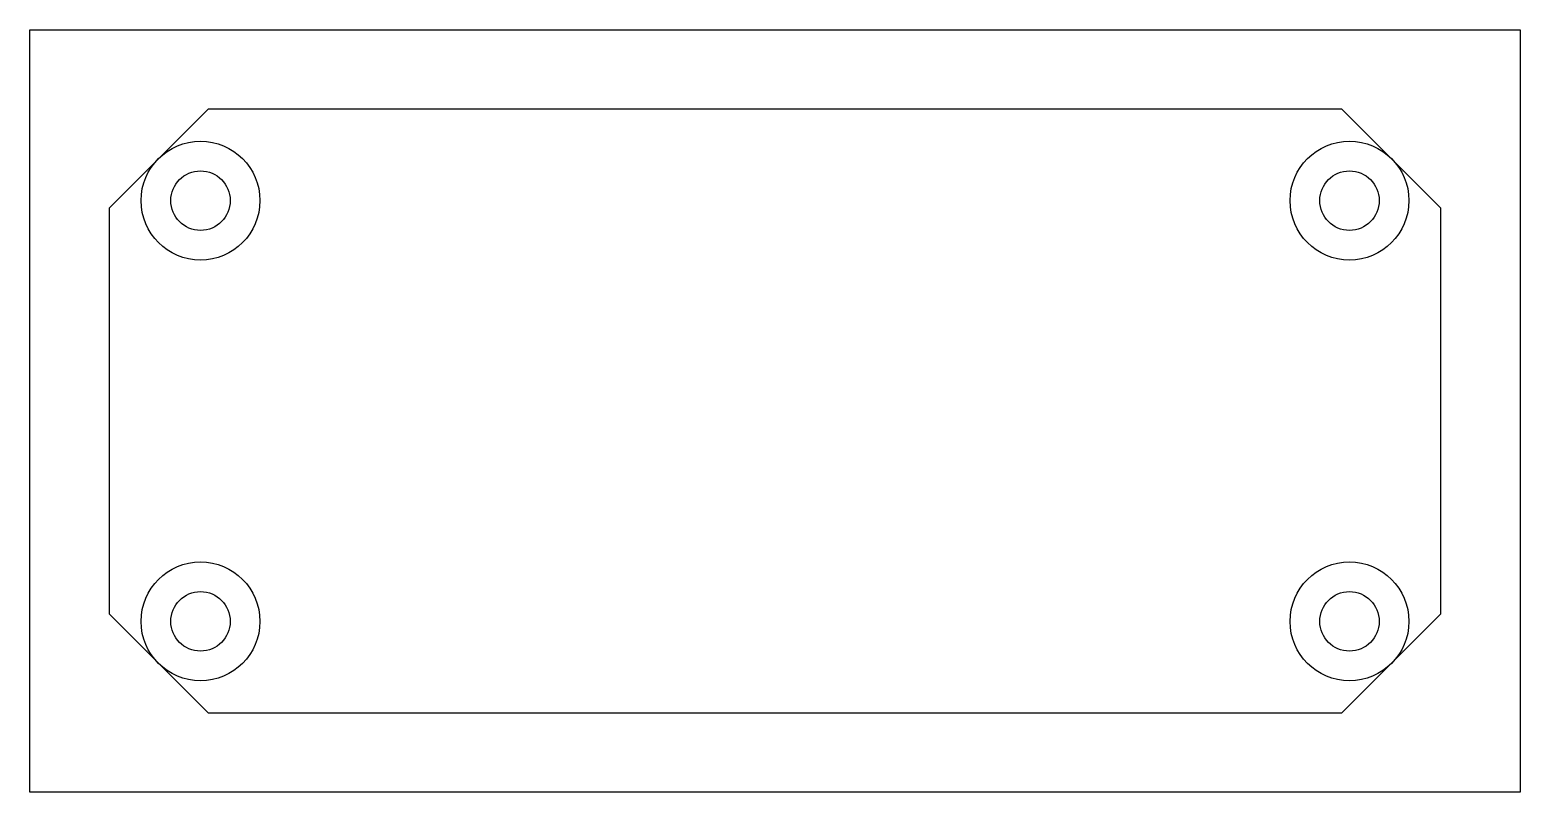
# Model space of a CAD drawing. Header units: inches. Extents: x -4 to 71.3, y -4 to 34.5.
import ezdxf

# ---------------------------------------------------------------- set-up
doc = ezdxf.new("R2010")
doc.units = ezdxf.units.IN
doc.header["$MEASUREMENT"] = 0
doc.layers.add('20', color=31, linetype='Continuous')

msp = doc.modelspace()

# ---------------------------------------------------------------- linework, layer by layer
msp.add_lwpolyline([(-4, 34.48), (71.261, 34.48), (71.261, -4), (-4, -4)], close=True)
for centre in [(4.621, 25.859), (62.64, 25.859), (4.621, 4.621), (62.64, 4.621)]:
    msp.add_circle(centre, 3)
at = {"layer": '20'}
for points in [[(5, 30.48), (0, 25.48), (0, 5), (5, 0)], [(5, 0), (62.261, 0), (67.261, 5), (67.261, 25.48), (62.261, 30.48), (5, 30.48)]]:
    msp.add_lwpolyline(points, dxfattribs=at)
for centre in [(4.621, 25.859), (62.64, 25.859), (4.621, 4.621), (62.64, 4.621)]:
    msp.add_circle(centre, 1.5, dxfattribs=at)

doc.saveas('drawing.dxf')
